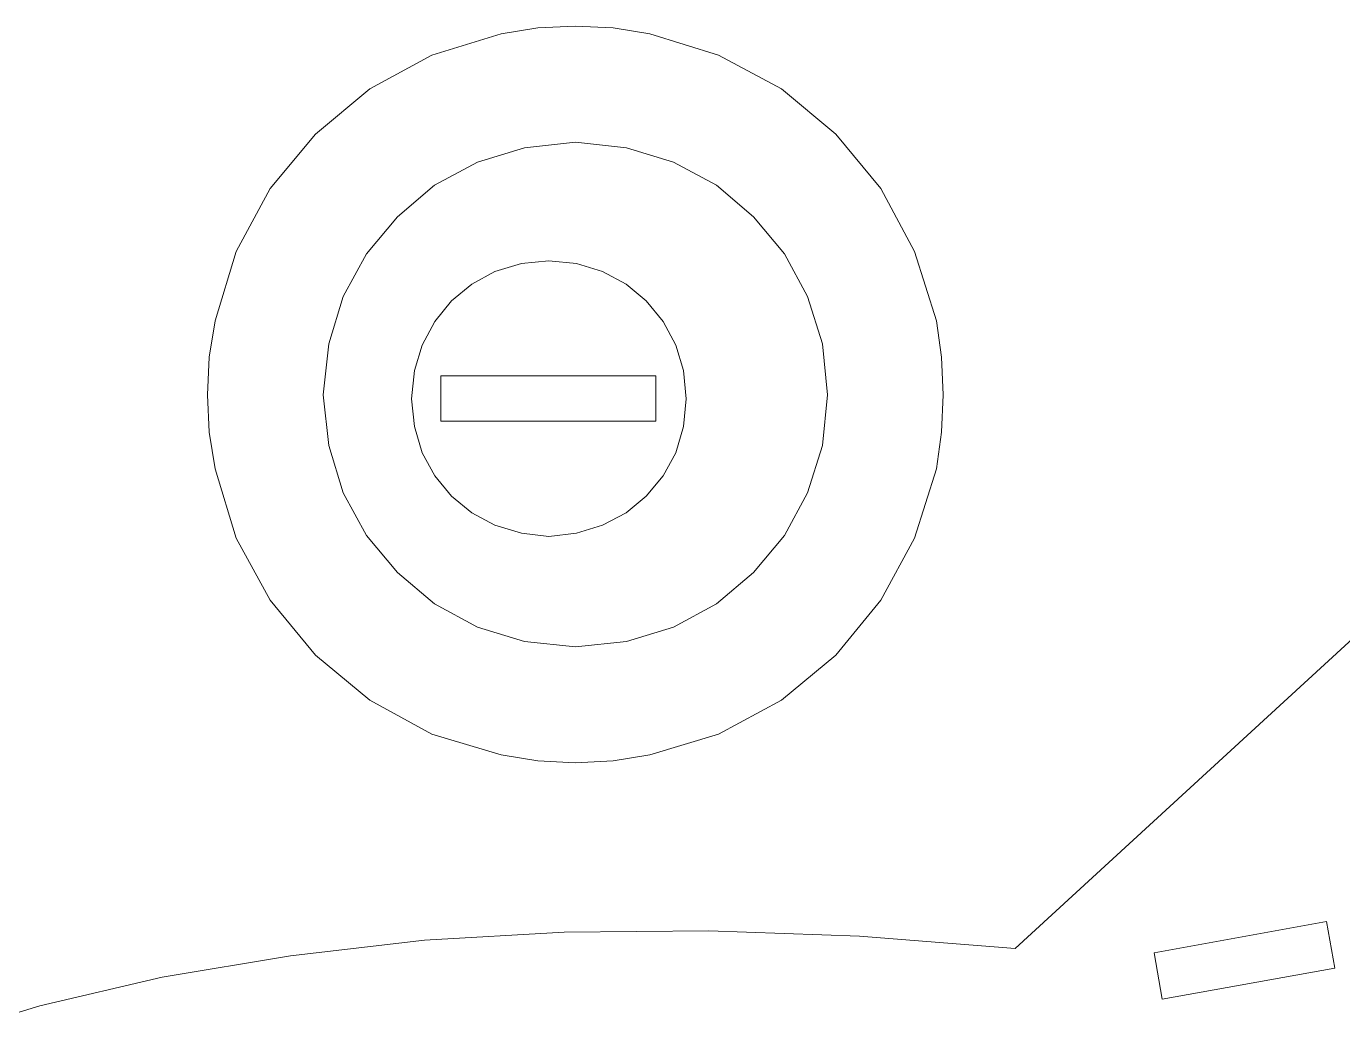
# Model space of a CAD drawing. Header units: millimetres. Extents: x -414 to 680, y -96 to 670.
# Drawn here: x -197.9 to -81.4, y 571.1 to 659.8 of the extents above; entities that cross this region are included whole.
import ezdxf

# ---------------------------------------------------------------- set-up
doc = ezdxf.new("R2010")
doc.units = ezdxf.units.MM
doc.header["$MEASUREMENT"] = 0
doc.layers.add('Camada 1', color=7, linetype='Continuous')

msp = doc.modelspace()

# ---------------------------------------------------------------- linework, layer by layer
at = {"layer": 'Camada 1', "color": 250, "lineweight": 9}
for points, knots in [([(-181.1971, 620.6649), (-181.1971, 620.6649), (-179.3275, 614.5284), (-179.3275, 614.5284), (-179.3275, 614.5284), (-179.3275, 614.5284), (-176.3283, 609.0258), (-176.3283, 609.0258), (-176.3283, 609.0258), (-176.3283, 609.0258), (-172.3093, 604.159), (-172.3093, 604.159), (-172.3093, 604.159), (-172.3093, 604.159), (-167.5125, 600.1719), (-167.5125, 600.1719), (-167.5125, 600.1719), (-167.5125, 600.1719), (-162.0099, 597.1747), (-162.0099, 597.1747), (-162.0099, 597.1747), (-162.0099, 597.1747), (-155.8734, 595.3411), (-155.8734, 595.3411), (-155.8734, 595.3411), (-155.8734, 595.3411), (-152.6282, 594.8112), (-152.6282, 594.8112), (-152.6282, 594.8112), (-152.6282, 594.8112), (-149.313, 594.6353), (-149.313, 594.6353), (-149.313, 594.6353), (-149.313, 594.6353), (-145.9619, 594.8112), (-145.9619, 594.8112), (-145.9619, 594.8112), (-145.9619, 594.8112), (-142.7187, 595.3411), (-142.7187, 595.3411), (-142.7187, 595.3411), (-142.7187, 595.3411), (-136.6162, 597.1747), (-136.6162, 597.1747), (-136.6162, 597.1747), (-136.6162, 597.1747), (-131.0436, 600.1719), (-131.0436, 600.1719), (-131.0436, 600.1719), (-131.0436, 600.1719), (-126.2468, 604.159), (-126.2468, 604.159), (-126.2468, 604.159), (-126.2468, 604.159), (-122.2618, 609.0258), (-122.2618, 609.0258), (-122.2618, 609.0258), (-122.2618, 609.0258), (-119.2646, 614.5284), (-119.2646, 614.5284), (-119.2646, 614.5284), (-119.2646, 614.5284), (-117.325, 620.6649), (-117.325, 620.6649), (-117.325, 620.6649), (-117.325, 620.6649), (-116.8652, 623.9081), (-116.8652, 623.9081), (-116.8652, 623.9081), (-116.8652, 623.9081), (-116.7252, 627.2253), (-116.7252, 627.2253), (-116.7252, 627.2253), (-116.7252, 627.2253), (-116.8652, 630.5404), (-116.8652, 630.5404), (-116.8652, 630.5404), (-116.8652, 630.5404), (-117.325, 633.7836), (-117.325, 633.7836), (-117.325, 633.7836), (-117.325, 633.7836), (-119.2646, 639.9221), (-119.2646, 639.9221), (-119.2646, 639.9221), (-119.2646, 639.9221), (-122.2618, 645.4927), (-122.2618, 645.4927), (-122.2618, 645.4927), (-122.2618, 645.4927), (-126.2468, 650.2895), (-126.2468, 650.2895), (-126.2468, 650.2895), (-126.2468, 650.2895), (-131.0436, 654.3105), (-131.0436, 654.3105), (-131.0436, 654.3105), (-131.0436, 654.3105), (-136.6162, 657.3078), (-136.6162, 657.3078), (-136.6162, 657.3078), (-136.6162, 657.3078), (-142.7187, 659.1773), (-142.7187, 659.1773), (-142.7187, 659.1773), (-142.7187, 659.1773), (-145.9619, 659.7072), (-145.9619, 659.7072), (-145.9619, 659.7072), (-145.9619, 659.7072), (-149.313, 659.8471), (-149.313, 659.8471), (-149.313, 659.8471), (-149.313, 659.8471), (-152.6282, 659.7072), (-152.6282, 659.7072), (-152.6282, 659.7072), (-152.6282, 659.7072), (-155.8734, 659.1773), (-155.8734, 659.1773), (-155.8734, 659.1773), (-155.8734, 659.1773), (-162.0099, 657.3078), (-162.0099, 657.3078), (-162.0099, 657.3078), (-162.0099, 657.3078), (-167.5125, 654.3105), (-167.5125, 654.3105), (-167.5125, 654.3105), (-167.5125, 654.3105), (-172.3093, 650.2895), (-172.3093, 650.2895), (-172.3093, 650.2895), (-172.3093, 650.2895), (-176.3283, 645.4927), (-176.3283, 645.4927), (-176.3283, 645.4927), (-176.3283, 645.4927), (-179.3275, 639.9221), (-179.3275, 639.9221), (-179.3275, 639.9221), (-179.3275, 639.9221), (-181.1971, 633.7836), (-181.1971, 633.7836), (-181.1971, 633.7836), (-181.1971, 633.7836), (-181.7249, 630.5404), (-181.7249, 630.5404), (-181.7249, 630.5404), (-181.7249, 630.5404), (-181.8669, 627.2253), (-181.8669, 627.2253), (-181.8669, 627.2253), (-181.8669, 627.2253), (-181.7249, 623.9081), (-181.7249, 623.9081), (-181.7249, 623.9081), (-181.7249, 623.9081), (-181.1971, 620.6649), (-181.1971, 620.6649)], [0, 0, 0, 0, 0.02439024, 0.02439024, 0.02439024, 0.02439024, 0.04878049, 0.04878049, 0.04878049, 0.04878049, 0.07317073, 0.07317073, 0.07317073, 0.07317073, 0.09756098, 0.09756098, 0.09756098, 0.09756098, 0.12195122, 0.12195122, 0.12195122, 0.12195122, 0.14634146, 0.14634146, 0.14634146, 0.14634146, 0.17073171, 0.17073171, 0.17073171, 0.17073171, 0.19512195, 0.19512195, 0.19512195, 0.19512195, 0.2195122, 0.2195122, 0.2195122, 0.2195122, 0.24390244, 0.24390244, 0.24390244, 0.24390244, 0.26829268, 0.26829268, 0.26829268, 0.26829268, 0.29268293, 0.29268293, 0.29268293, 0.29268293, 0.31707317, 0.31707317, 0.31707317, 0.31707317, 0.34146341, 0.34146341, 0.34146341, 0.34146341, 0.36585366, 0.36585366, 0.36585366, 0.36585366, 0.3902439, 0.3902439, 0.3902439, 0.3902439, 0.41463415, 0.41463415, 0.41463415, 0.41463415, 0.43902439, 0.43902439, 0.43902439, 0.43902439, 0.46341463, 0.46341463, 0.46341463, 0.46341463, 0.48780488, 0.48780488, 0.48780488, 0.48780488, 0.51219512, 0.51219512, 0.51219512, 0.51219512, 0.53658537, 0.53658537, 0.53658537, 0.53658537, 0.56097561, 0.56097561, 0.56097561, 0.56097561, 0.58536585, 0.58536585, 0.58536585, 0.58536585, 0.6097561, 0.6097561, 0.6097561, 0.6097561, 0.63414634, 0.63414634, 0.63414634, 0.63414634, 0.65853659, 0.65853659, 0.65853659, 0.65853659, 0.68292683, 0.68292683, 0.68292683, 0.68292683, 0.70731707, 0.70731707, 0.70731707, 0.70731707, 0.73170732, 0.73170732, 0.73170732, 0.73170732, 0.75609756, 0.75609756, 0.75609756, 0.75609756, 0.7804878, 0.7804878, 0.7804878, 0.7804878, 0.80487805, 0.80487805, 0.80487805, 0.80487805, 0.82926829, 0.82926829, 0.82926829, 0.82926829, 0.85365854, 0.85365854, 0.85365854, 0.85365854, 0.87804878, 0.87804878, 0.87804878, 0.87804878, 0.90243902, 0.90243902, 0.90243902, 0.90243902, 0.92682927, 0.92682927, 0.92682927, 0.92682927, 0.95121951, 0.95121951, 0.95121951, 0.95121951, 1, 1, 1, 1]), ([(-171.6215, 627.2222), (-171.6215, 627.2222), (-171.1276, 622.7433), (-171.1276, 622.7433), (-171.1276, 622.7433), (-171.1276, 622.7433), (-169.8579, 618.5464), (-169.8579, 618.5464), (-169.8579, 618.5464), (-169.8579, 618.5464), (-167.8124, 614.7733), (-167.8124, 614.7733), (-167.8124, 614.7733), (-167.8124, 614.7733), (-165.0611, 611.4941), (-165.0611, 611.4941), (-165.0611, 611.4941), (-165.0611, 611.4941), (-161.7819, 608.7068), (-161.7819, 608.7068), (-161.7819, 608.7068), (-161.7819, 608.7068), (-157.9729, 606.6613), (-157.9729, 606.6613), (-157.9729, 606.6613), (-157.9729, 606.6613), (-153.8099, 605.3917), (-153.8099, 605.3917), (-153.8099, 605.3917), (-153.8099, 605.3917), (-149.297, 604.8978), (-149.297, 604.8978), (-149.297, 604.8978), (-149.297, 604.8978), (-144.7822, 605.3917), (-144.7822, 605.3917), (-144.7822, 605.3917), (-144.7822, 605.3917), (-140.6212, 606.6613), (-140.6212, 606.6613), (-140.6212, 606.6613), (-140.6212, 606.6613), (-136.8122, 608.7068), (-136.8122, 608.7068), (-136.8122, 608.7068), (-136.8122, 608.7068), (-133.531, 611.4941), (-133.531, 611.4941), (-133.531, 611.4941), (-133.531, 611.4941), (-130.7797, 614.7733), (-130.7797, 614.7733), (-130.7797, 614.7733), (-130.7797, 614.7733), (-128.7342, 618.5464), (-128.7342, 618.5464), (-128.7342, 618.5464), (-128.7342, 618.5464), (-127.4305, 622.7433), (-127.4305, 622.7433), (-127.4305, 622.7433), (-127.4305, 622.7433), (-126.9706, 627.2222), (-126.9706, 627.2222), (-126.9706, 627.2222), (-126.9706, 627.2222), (-127.4305, 631.7371), (-127.4305, 631.7371), (-127.4305, 631.7371), (-127.4305, 631.7371), (-128.7342, 635.934), (-128.7342, 635.934), (-128.7342, 635.934), (-128.7342, 635.934), (-130.7797, 639.7091), (-130.7797, 639.7091), (-130.7797, 639.7091), (-130.7797, 639.7091), (-133.531, 642.9883), (-133.531, 642.9883), (-133.531, 642.9883), (-133.531, 642.9883), (-136.8122, 645.7756), (-136.8122, 645.7756), (-136.8122, 645.7756), (-136.8122, 645.7756), (-140.6212, 647.8211), (-140.6212, 647.8211), (-140.6212, 647.8211), (-140.6212, 647.8211), (-144.7822, 649.0907), (-144.7822, 649.0907), (-144.7822, 649.0907), (-144.7822, 649.0907), (-149.297, 649.5846), (-149.297, 649.5846), (-149.297, 649.5846), (-149.297, 649.5846), (-153.8099, 649.0907), (-153.8099, 649.0907), (-153.8099, 649.0907), (-153.8099, 649.0907), (-157.9729, 647.8211), (-157.9729, 647.8211), (-157.9729, 647.8211), (-157.9729, 647.8211), (-161.7819, 645.7756), (-161.7819, 645.7756), (-161.7819, 645.7756), (-161.7819, 645.7756), (-165.0611, 642.9883), (-165.0611, 642.9883), (-165.0611, 642.9883), (-165.0611, 642.9883), (-167.8124, 639.7091), (-167.8124, 639.7091), (-167.8124, 639.7091), (-167.8124, 639.7091), (-169.8579, 635.934), (-169.8579, 635.934), (-169.8579, 635.934), (-169.8579, 635.934), (-171.1276, 631.7371), (-171.1276, 631.7371), (-171.1276, 631.7371), (-171.1276, 631.7371), (-171.6215, 627.2222), (-171.6215, 627.2222)], [0, 0, 0, 0, 0.03030303, 0.03030303, 0.03030303, 0.03030303, 0.06060606, 0.06060606, 0.06060606, 0.06060606, 0.09090909, 0.09090909, 0.09090909, 0.09090909, 0.12121212, 0.12121212, 0.12121212, 0.12121212, 0.15151515, 0.15151515, 0.15151515, 0.15151515, 0.18181818, 0.18181818, 0.18181818, 0.18181818, 0.21212121, 0.21212121, 0.21212121, 0.21212121, 0.24242424, 0.24242424, 0.24242424, 0.24242424, 0.27272727, 0.27272727, 0.27272727, 0.27272727, 0.3030303, 0.3030303, 0.3030303, 0.3030303, 0.33333333, 0.33333333, 0.33333333, 0.33333333, 0.36363636, 0.36363636, 0.36363636, 0.36363636, 0.39393939, 0.39393939, 0.39393939, 0.39393939, 0.42424242, 0.42424242, 0.42424242, 0.42424242, 0.45454545, 0.45454545, 0.45454545, 0.45454545, 0.48484848, 0.48484848, 0.48484848, 0.48484848, 0.51515152, 0.51515152, 0.51515152, 0.51515152, 0.54545455, 0.54545455, 0.54545455, 0.54545455, 0.57575758, 0.57575758, 0.57575758, 0.57575758, 0.60606061, 0.60606061, 0.60606061, 0.60606061, 0.63636364, 0.63636364, 0.63636364, 0.63636364, 0.66666667, 0.66666667, 0.66666667, 0.66666667, 0.6969697, 0.6969697, 0.6969697, 0.6969697, 0.72727273, 0.72727273, 0.72727273, 0.72727273, 0.75757576, 0.75757576, 0.75757576, 0.75757576, 0.78787879, 0.78787879, 0.78787879, 0.78787879, 0.81818182, 0.81818182, 0.81818182, 0.81818182, 0.84848485, 0.84848485, 0.84848485, 0.84848485, 0.87878788, 0.87878788, 0.87878788, 0.87878788, 0.90909091, 0.90909091, 0.90909091, 0.90909091, 0.93939394, 0.93939394, 0.93939394, 0.93939394, 1, 1, 1, 1]), ([(-163.8274, 626.8584), (-163.8274, 626.8584), (-163.5455, 629.3618), (-163.5455, 629.3618), (-163.5455, 629.3618), (-163.5455, 629.3618), (-162.8737, 631.6192), (-162.8737, 631.6192), (-162.8737, 631.6192), (-162.8737, 631.6192), (-161.7459, 633.7007), (-161.7459, 633.7007), (-161.7459, 633.7007), (-161.7459, 633.7007), (-160.2643, 635.5343), (-160.2643, 635.5343), (-160.2643, 635.5343), (-160.2643, 635.5343), (-158.4668, 637.0159), (-158.4668, 637.0159), (-158.4668, 637.0159), (-158.4668, 637.0159), (-156.4193, 638.1436), (-156.4193, 638.1436), (-156.4193, 638.1436), (-156.4193, 638.1436), (-154.0579, 638.8494), (-154.0579, 638.8494), (-154.0579, 638.8494), (-154.0579, 638.8494), (-151.6585, 639.0954), (-151.6585, 639.0954), (-151.6585, 639.0954), (-151.6585, 639.0954), (-149.1911, 638.8494), (-149.1911, 638.8494), (-149.1911, 638.8494), (-149.1911, 638.8494), (-146.8976, 638.1436), (-146.8976, 638.1436), (-146.8976, 638.1436), (-146.8976, 638.1436), (-144.8162, 637.0159), (-144.8162, 637.0159), (-144.8162, 637.0159), (-144.8162, 637.0159), (-143.0186, 635.5343), (-143.0186, 635.5343), (-143.0186, 635.5343), (-143.0186, 635.5343), (-141.537, 633.7007), (-141.537, 633.7007), (-141.537, 633.7007), (-141.537, 633.7007), (-140.4073, 631.6192), (-140.4073, 631.6192), (-140.4073, 631.6192), (-140.4073, 631.6192), (-139.7374, 629.3618), (-139.7374, 629.3618), (-139.7374, 629.3618), (-139.7374, 629.3618), (-139.4915, 626.8584), (-139.4915, 626.8584), (-139.4915, 626.8584), (-139.4915, 626.8584), (-139.7374, 624.425), (-139.7374, 624.425), (-139.7374, 624.425), (-139.7374, 624.425), (-140.4073, 622.0956), (-140.4073, 622.0956), (-140.4073, 622.0956), (-140.4073, 622.0956), (-141.537, 620.0501), (-141.537, 620.0501), (-141.537, 620.0501), (-141.537, 620.0501), (-143.0186, 618.2526), (-143.0186, 618.2526), (-143.0186, 618.2526), (-143.0186, 618.2526), (-144.8162, 616.771), (-144.8162, 616.771), (-144.8162, 616.771), (-144.8162, 616.771), (-146.8976, 615.6772), (-146.8976, 615.6772), (-146.8976, 615.6772), (-146.8976, 615.6772), (-149.1911, 614.9714), (-149.1911, 614.9714), (-149.1911, 614.9714), (-149.1911, 614.9714), (-151.6585, 614.6895), (-151.6585, 614.6895), (-151.6585, 614.6895), (-151.6585, 614.6895), (-154.0579, 614.9714), (-154.0579, 614.9714), (-154.0579, 614.9714), (-154.0579, 614.9714), (-156.4193, 615.6772), (-156.4193, 615.6772), (-156.4193, 615.6772), (-156.4193, 615.6772), (-158.4668, 616.771), (-158.4668, 616.771), (-158.4668, 616.771), (-158.4668, 616.771), (-160.2643, 618.2526), (-160.2643, 618.2526), (-160.2643, 618.2526), (-160.2643, 618.2526), (-161.7459, 620.0501), (-161.7459, 620.0501), (-161.7459, 620.0501), (-161.7459, 620.0501), (-162.8737, 622.0956), (-162.8737, 622.0956), (-162.8737, 622.0956), (-162.8737, 622.0956), (-163.5455, 624.425), (-163.5455, 624.425), (-163.5455, 624.425), (-163.5455, 624.425), (-163.8274, 626.8584), (-163.8274, 626.8584)], [0, 0, 0, 0, 0.03030303, 0.03030303, 0.03030303, 0.03030303, 0.06060606, 0.06060606, 0.06060606, 0.06060606, 0.09090909, 0.09090909, 0.09090909, 0.09090909, 0.12121212, 0.12121212, 0.12121212, 0.12121212, 0.15151515, 0.15151515, 0.15151515, 0.15151515, 0.18181818, 0.18181818, 0.18181818, 0.18181818, 0.21212121, 0.21212121, 0.21212121, 0.21212121, 0.24242424, 0.24242424, 0.24242424, 0.24242424, 0.27272727, 0.27272727, 0.27272727, 0.27272727, 0.3030303, 0.3030303, 0.3030303, 0.3030303, 0.33333333, 0.33333333, 0.33333333, 0.33333333, 0.36363636, 0.36363636, 0.36363636, 0.36363636, 0.39393939, 0.39393939, 0.39393939, 0.39393939, 0.42424242, 0.42424242, 0.42424242, 0.42424242, 0.45454545, 0.45454545, 0.45454545, 0.45454545, 0.48484848, 0.48484848, 0.48484848, 0.48484848, 0.51515152, 0.51515152, 0.51515152, 0.51515152, 0.54545455, 0.54545455, 0.54545455, 0.54545455, 0.57575758, 0.57575758, 0.57575758, 0.57575758, 0.60606061, 0.60606061, 0.60606061, 0.60606061, 0.63636364, 0.63636364, 0.63636364, 0.63636364, 0.66666667, 0.66666667, 0.66666667, 0.66666667, 0.6969697, 0.6969697, 0.6969697, 0.6969697, 0.72727273, 0.72727273, 0.72727273, 0.72727273, 0.75757576, 0.75757576, 0.75757576, 0.75757576, 0.78787879, 0.78787879, 0.78787879, 0.78787879, 0.81818182, 0.81818182, 0.81818182, 0.81818182, 0.84848485, 0.84848485, 0.84848485, 0.84848485, 0.87878788, 0.87878788, 0.87878788, 0.87878788, 0.90909091, 0.90909091, 0.90909091, 0.90909091, 0.93939394, 0.93939394, 0.93939394, 0.93939394, 1, 1, 1, 1]), ([(-161.2171, 624.8929), (-161.2171, 624.8929), (-161.2171, 628.8919), (-161.2171, 628.8919), (-161.2171, 628.8919), (-161.2171, 628.8919), (-142.1719, 628.8919), (-142.1719, 628.8919), (-142.1719, 628.8919), (-142.1719, 628.8919), (-142.1719, 624.8929), (-142.1719, 624.8929), (-142.1719, 624.8929), (-142.1719, 624.8929), (-161.2171, 624.8929), (-161.2171, 624.8929)], [0, 0, 0, 0, 0.2, 0.2, 0.2, 0.2, 0.4, 0.4, 0.4, 0.4, 0.6, 0.6, 0.6, 0.6, 1, 1, 1, 1]), ([(-207.6317, 518.7933), (-207.6317, 518.7933), (-212.4625, 520.3809), (-212.4625, 520.3809), (-212.4625, 520.3809), (-212.4625, 520.3809), (-216.7314, 522.0045), (-216.7314, 522.0045), (-216.7314, 522.0045), (-216.7314, 522.0045), (-220.3285, 523.8021), (-220.3285, 523.8021), (-220.3285, 523.8021), (-220.3285, 523.8021), (-223.2558, 525.7076), (-223.2558, 525.7076), (-223.2558, 525.7076), (-223.2558, 525.7076), (-225.4072, 527.7871), (-225.4072, 527.7871), (-225.4072, 527.7871), (-225.4072, 527.7871), (-226.7469, 530.0105), (-226.7469, 530.0105), (-226.7469, 530.0105), (-226.7469, 530.0105), (-227.0988, 532.4439), (-227.0988, 532.4439), (-227.0988, 532.4439), (-227.0988, 532.4439), (-227.6647, 547.0802), (-227.6647, 547.0802), (-227.6647, 547.0802), (-227.6647, 547.0802), (-206.0081, 547.3622), (-206.0081, 547.3622), (-206.0081, 547.3622), (-206.0081, 547.3622), (-206.0081, 551.3472), (-206.0081, 551.3472), (-206.0081, 551.3472), (-206.0081, 551.3472), (-214.9318, 551.877), (-214.9318, 551.877), (-214.9318, 551.877), (-214.9318, 551.877), (-207.1718, 569.9345), (-207.1718, 569.9345), (-207.1718, 569.9345), (-207.1718, 569.9345), (-196.7324, 573.1077), (-196.7324, 573.1077), (-196.7324, 573.1077), (-196.7324, 573.1077), (-185.9051, 575.6471), (-185.9051, 575.6471), (-185.9051, 575.6471), (-185.9051, 575.6471), (-174.5139, 577.5526), (-174.5139, 577.5526), (-174.5139, 577.5526), (-174.5139, 577.5526), (-162.6629, 578.9283), (-162.6629, 578.9283), (-162.6629, 578.9283), (-162.6629, 578.9283), (-150.284, 579.6321), (-150.284, 579.6321), (-150.284, 579.6321), (-150.284, 579.6321), (-137.4812, 579.7741), (-137.4812, 579.7741), (-137.4812, 579.7741), (-137.4812, 579.7741), (-124.1485, 579.2802), (-124.1485, 579.2802), (-124.1485, 579.2802), (-124.1485, 579.2802), (-110.36, 578.1865), (-110.36, 578.1865), (-110.36, 578.1865), (-110.36, 578.1865), (-74.315, 611.2702), (-74.315, 611.2702), (-74.315, 611.2702), (-74.315, 611.2702), (-66.5909, 615.5011), (-66.5909, 615.5011), (-66.5909, 615.5011), (-66.5909, 615.5011), (-58.7609, 618.7103), (-58.7609, 618.7103), (-58.7609, 618.7103), (-58.7609, 618.7103), (-50.8609, 621.0398), (-50.8609, 621.0398), (-50.8609, 621.0398), (-50.8609, 621.0398), (-42.9248, 622.4854), (-42.9248, 622.4854), (-42.9248, 622.4854), (-42.9248, 622.4854), (-34.9188, 623.0493), (-34.9188, 623.0493), (-34.9188, 623.0493), (-34.9188, 623.0493), (-26.8769, 622.7673), (-26.8769, 622.7673), (-26.8769, 622.7673), (-26.8769, 622.7673), (-18.7309, 621.7796), (-18.7309, 621.7796), (-18.7309, 621.7796), (-18.7309, 621.7796), (-10.5829, 620.016), (-10.5829, 620.016), (-10.5829, 620.016), (-10.5829, 620.016), (-2.331, 617.6186), (-2.331, 617.6186), (-2.331, 617.6186), (-2.331, 617.6186), (5.2871, 614.6913), (5.2871, 614.6913), (5.2871, 614.6913), (5.2871, 614.6913), (12.3413, 611.3742), (12.3413, 611.3742), (12.3413, 611.3742), (12.3413, 611.3742), (18.8317, 607.6711), (18.8317, 607.6711), (18.8317, 607.6711), (18.8317, 607.6711), (24.8622, 603.5461), (24.8622, 603.5461), (24.8622, 603.5461), (24.8622, 603.5461), (30.4348, 599.1012), (30.4348, 599.1012), (30.4348, 599.1012), (30.4348, 599.1012), (35.6195, 594.3404), (35.6195, 594.3404), (35.6195, 594.3404), (35.6195, 594.3404), (40.4863, 589.3317), (40.4863, 589.3317), (40.4863, 589.3317), (40.4863, 589.3317), (49.726, 586.9683), (49.726, 586.9683), (49.726, 586.9683), (49.726, 586.9683), (58.2619, 583.6191), (58.2619, 583.6191), (58.2619, 583.6191), (58.2619, 583.6191), (65.9139, 579.2802), (65.9139, 579.2802), (65.9139, 579.2802), (65.9139, 579.2802), (72.8622, 574.0615), (72.8622, 574.0615), (72.8622, 574.0615), (72.8622, 574.0615), (78.9647, 567.7471), (78.9647, 567.7471), (78.9647, 567.7471), (78.9647, 567.7471), (84.2894, 560.5869), (84.2894, 560.5869), (84.2894, 560.5869), (84.2894, 560.5869), (88.7682, 552.2989), (88.7682, 552.2989), (88.7682, 552.2989), (88.7682, 552.2989), (92.5433, 543.1652), (92.5433, 543.1652), (92.5433, 543.1652), (92.5433, 543.1652), (92.7552, 542.4234), (92.7552, 542.4234), (92.7552, 542.4234), (92.7552, 542.4234), (77.4831, 542.4234), (77.4831, 542.4234), (77.4831, 542.4234), (77.4831, 542.4234), (77.4831, 538.4744), (77.4831, 538.4744), (77.4831, 538.4744), (77.4831, 538.4744), (93.4251, 538.4744), (93.4251, 538.4744), (93.4251, 538.4744), (93.4251, 538.4744), (93.3551, 534.0655), (93.3551, 534.0655), (93.3551, 534.0655), (93.3551, 534.0655), (92.0494, 530.3264), (92.0494, 530.3264), (92.0494, 530.3264), (92.0494, 530.3264), (89.722, 527.1532), (89.722, 527.1532), (89.722, 527.1532), (89.722, 527.1532), (86.2289, 524.6479), (86.2289, 524.6479), (86.2289, 524.6479), (86.2289, 524.6479), (70.6768, 524.6479), (70.6768, 524.6479), (70.6768, 524.6479), (70.6768, 524.6479), (70.2169, 531.4202), (70.2169, 531.4202), (70.2169, 531.4202), (70.2169, 531.4202), (69.3011, 537.9805), (69.3011, 537.9805), (69.3011, 537.9805), (69.3011, 537.9805), (67.7835, 544.223), (67.7835, 544.223), (67.7835, 544.223), (67.7835, 544.223), (65.4561, 550.0415), (65.4561, 550.0415), (65.4561, 550.0415), (65.4561, 550.0415), (62.1049, 555.4042), (62.1049, 555.4042), (62.1049, 555.4042), (62.1049, 555.4042), (60.0594, 557.8376), (60.0594, 557.8376), (60.0594, 557.8376), (60.0594, 557.8376), (57.626, 560.165), (57.626, 560.165), (57.626, 560.165), (57.626, 560.165), (54.9467, 562.2804), (54.9467, 562.2804), (54.9467, 562.2804), (54.9467, 562.2804), (51.8075, 564.22), (51.8075, 564.22), (51.8075, 564.22), (51.8075, 564.22), (48.3163, 565.9835), (48.3163, 565.9835), (48.3163, 565.9835), (48.3163, 565.9835), (44.4013, 567.5011), (44.4013, 567.5011), (44.4013, 567.5011), (44.4013, 567.5011), (36.8172, 568.2769), (36.8172, 568.2769), (36.8172, 568.2769), (36.8172, 568.2769), (29.9409, 568.101), (29.9409, 568.101), (29.9409, 568.101), (29.9409, 568.101), (23.7325, 566.9353), (23.7325, 566.9353), (23.7325, 566.9353), (23.7325, 566.9353), (18.1599, 564.8558), (18.1599, 564.8558), (18.1599, 564.8558), (18.1599, 564.8558), (13.2231, 561.8226), (13.2231, 561.8226), (13.2231, 561.8226), (13.2231, 561.8226), (8.9202, 557.9435), (8.9202, 557.9435), (8.9202, 557.9435), (8.9202, 557.9435), (5.2171, 553.1807), (5.2171, 553.1807), (5.2171, 553.1807), (5.2171, 553.1807), (2.0779, 547.5381), (2.0779, 547.5381), (2.0779, 547.5381), (2.0779, 547.5381), (-131.2388, 547.5381), (-131.2388, 547.5381), (-131.2388, 547.5381), (-131.2388, 547.5381), (-135.4357, 553.8506), (-135.4357, 553.8506), (-135.4357, 553.8506), (-135.4357, 553.8506), (-140.0206, 559.0353), (-140.0206, 559.0353), (-140.0206, 559.0353), (-140.0206, 559.0353), (-145.0293, 562.9863), (-145.0293, 562.9863), (-145.0293, 562.9863), (-145.0293, 562.9863), (-150.4959, 565.8775), (-150.4959, 565.8775), (-150.4959, 565.8775), (-150.4959, 565.8775), (-156.3845, 567.5011), (-156.3845, 567.5011), (-156.3845, 567.5011), (-156.3845, 567.5011), (-162.5929, 568.029), (-162.5929, 568.029), (-162.5929, 568.029), (-162.5929, 568.029), (-169.3292, 567.3592), (-169.3292, 567.3592), (-169.3292, 567.3592), (-169.3292, 567.3592), (-176.4894, 565.5256), (-176.4894, 565.5256), (-176.4894, 565.5256), (-176.4894, 565.5256), (-181.5322, 562.5284), (-181.5322, 562.5284), (-181.5322, 562.5284), (-181.5322, 562.5284), (-186.0111, 559.1412), (-186.0111, 559.1412), (-186.0111, 559.1412), (-186.0111, 559.1412), (-189.7141, 555.3322), (-189.7141, 555.3322), (-189.7141, 555.3322), (-189.7141, 555.3322), (-192.6414, 551.1712), (-192.6414, 551.1712), (-192.6414, 551.1712), (-192.6414, 551.1712), (-194.8988, 546.5504), (-194.8988, 546.5504), (-194.8988, 546.5504), (-194.8988, 546.5504), (-196.2745, 541.5416), (-196.2745, 541.5416), (-196.2745, 541.5416), (-196.2745, 541.5416), (-196.8044, 536.005), (-196.8044, 536.005), (-196.8044, 536.005), (-196.8044, 536.005), (-196.4165, 530.0445), (-196.4165, 530.0445), (-196.4165, 530.0445), (-196.4165, 530.0445), (-195.1468, 526.4834), (-195.1468, 526.4834), (-195.1468, 526.4834), (-195.1468, 526.4834), (-194.5109, 523.4841), (-194.5109, 523.4841), (-194.5109, 523.4841), (-194.5109, 523.4841), (-194.371, 521.0508), (-194.371, 521.0508), (-194.371, 521.0508), (-194.371, 521.0508), (-194.8289, 519.2172), (-194.8289, 519.2172), (-194.8289, 519.2172), (-194.8289, 519.2172), (-195.8166, 517.8775), (-195.8166, 517.8775), (-195.8166, 517.8775), (-195.8166, 517.8775), (-197.4022, 517.1357), (-197.4022, 517.1357), (-197.4022, 517.1357), (-197.4022, 517.1357), (-199.5897, 516.9598), (-199.5897, 516.9598), (-199.5897, 516.9598), (-199.5897, 516.9598), (-202.305, 517.3477), (-202.305, 517.3477), (-202.305, 517.3477), (-202.305, 517.3477), (-207.6317, 518.7933), (-207.6317, 518.7933)], [0, 0, 0, 0, 0.01, 0.01, 0.01, 0.01, 0.02, 0.02, 0.02, 0.02, 0.03, 0.03, 0.03, 0.03, 0.04, 0.04, 0.04, 0.04, 0.05, 0.05, 0.05, 0.05, 0.06, 0.06, 0.06, 0.06, 0.07, 0.07, 0.07, 0.07, 0.08, 0.08, 0.08, 0.08, 0.09, 0.09, 0.09, 0.09, 0.1, 0.1, 0.1, 0.1, 0.11, 0.11, 0.11, 0.11, 0.12, 0.12, 0.12, 0.12, 0.13, 0.13, 0.13, 0.13, 0.14, 0.14, 0.14, 0.14, 0.15, 0.15, 0.15, 0.15, 0.16, 0.16, 0.16, 0.16, 0.17, 0.17, 0.17, 0.17, 0.18, 0.18, 0.18, 0.18, 0.19, 0.19, 0.19, 0.19, 0.2, 0.2, 0.2, 0.2, 0.21, 0.21, 0.21, 0.21, 0.22, 0.22, 0.22, 0.22, 0.23, 0.23, 0.23, 0.23, 0.24, 0.24, 0.24, 0.24, 0.25, 0.25, 0.25, 0.25, 0.26, 0.26, 0.26, 0.26, 0.27, 0.27, 0.27, 0.27, 0.28, 0.28, 0.28, 0.28, 0.29, 0.29, 0.29, 0.29, 0.3, 0.3, 0.3, 0.3, 0.31, 0.31, 0.31, 0.31, 0.32, 0.32, 0.32, 0.32, 0.33, 0.33, 0.33, 0.33, 0.34, 0.34, 0.34, 0.34, 0.35, 0.35, 0.35, 0.35, 0.36, 0.36, 0.36, 0.36, 0.37, 0.37, 0.37, 0.37, 0.38, 0.38, 0.38, 0.38, 0.39, 0.39, 0.39, 0.39, 0.4, 0.4, 0.4, 0.4, 0.41, 0.41, 0.41, 0.41, 0.42, 0.42, 0.42, 0.42, 0.43, 0.43, 0.43, 0.43, 0.44, 0.44, 0.44, 0.44, 0.45, 0.45, 0.45, 0.45, 0.46, 0.46, 0.46, 0.46, 0.47, 0.47, 0.47, 0.47, 0.48, 0.48, 0.48, 0.48, 0.49, 0.49, 0.49, 0.49, 0.5, 0.5, 0.5, 0.5, 0.51, 0.51, 0.51, 0.51, 0.52, 0.52, 0.52, 0.52, 0.53, 0.53, 0.53, 0.53, 0.54, 0.54, 0.54, 0.54, 0.55, 0.55, 0.55, 0.55, 0.56, 0.56, 0.56, 0.56, 0.57, 0.57, 0.57, 0.57, 0.58, 0.58, 0.58, 0.58, 0.59, 0.59, 0.59, 0.59, 0.6, 0.6, 0.6, 0.6, 0.61, 0.61, 0.61, 0.61, 0.62, 0.62, 0.62, 0.62, 0.63, 0.63, 0.63, 0.63, 0.64, 0.64, 0.64, 0.64, 0.65, 0.65, 0.65, 0.65, 0.66, 0.66, 0.66, 0.66, 0.67, 0.67, 0.67, 0.67, 0.68, 0.68, 0.68, 0.68, 0.69, 0.69, 0.69, 0.69, 0.7, 0.7, 0.7, 0.7, 0.71, 0.71, 0.71, 0.71, 0.72, 0.72, 0.72, 0.72, 0.73, 0.73, 0.73, 0.73, 0.74, 0.74, 0.74, 0.74, 0.75, 0.75, 0.75, 0.75, 0.76, 0.76, 0.76, 0.76, 0.77, 0.77, 0.77, 0.77, 0.78, 0.78, 0.78, 0.78, 0.79, 0.79, 0.79, 0.79, 0.8, 0.8, 0.8, 0.8, 0.81, 0.81, 0.81, 0.81, 0.82, 0.82, 0.82, 0.82, 0.83, 0.83, 0.83, 0.83, 0.84, 0.84, 0.84, 0.84, 0.85, 0.85, 0.85, 0.85, 0.86, 0.86, 0.86, 0.86, 0.87, 0.87, 0.87, 0.87, 0.88, 0.88, 0.88, 0.88, 0.89, 0.89, 0.89, 0.89, 0.9, 0.9, 0.9, 0.9, 0.91, 0.91, 0.91, 0.91, 0.92, 0.92, 0.92, 0.92, 0.93, 0.93, 0.93, 0.93, 0.94, 0.94, 0.94, 0.94, 0.95, 0.95, 0.95, 0.95, 0.96, 0.96, 0.96, 0.96, 0.97, 0.97, 0.97, 0.97, 0.98, 0.98, 0.98, 0.98, 1, 1, 1, 1]), ([(-82.0391, 576.4589), (-82.0391, 576.4589), (-97.3452, 573.7076), (-97.3452, 573.7076), (-97.3452, 573.7076), (-97.3452, 573.7076), (-98.0511, 577.7986), (-98.0511, 577.7986), (-98.0511, 577.7986), (-98.0511, 577.7986), (-82.7789, 580.5859), (-82.7789, 580.5859), (-82.7789, 580.5859), (-82.7789, 580.5859), (-82.0391, 576.4589), (-82.0391, 576.4589)], [0, 0, 0, 0, 0.2, 0.2, 0.2, 0.2, 0.4, 0.4, 0.4, 0.4, 0.6, 0.6, 0.6, 0.6, 1, 1, 1, 1])]:
    msp.add_open_spline(points, degree=3, knots=knots, dxfattribs=at)

doc.saveas('drawing.dxf')
